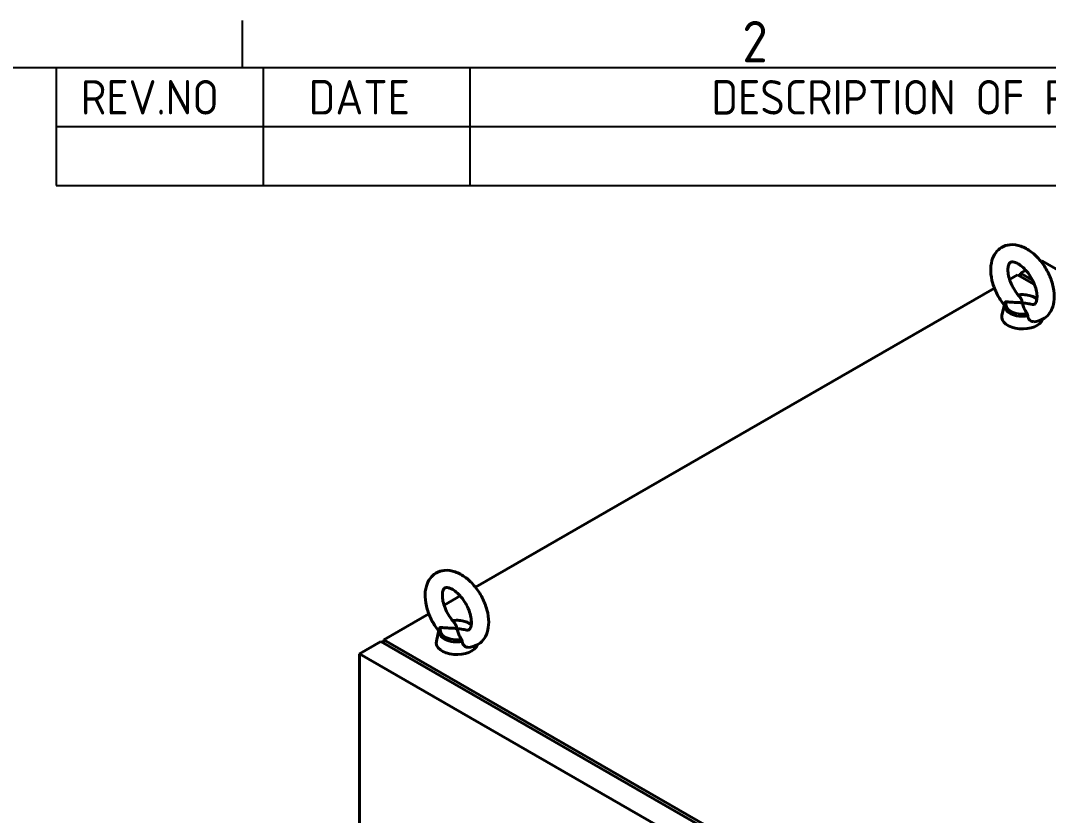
# Model space of a CAD drawing. Header units: inches. Extents: x 0 to 4752, y 0 to 3360.
# Drawn here: x 3435 to 4032, y 2846 to 3307 of the extents above; entities that cross this region are included whole.
import ezdxf

# ---------------------------------------------------------------- set-up
doc = ezdxf.new("R2010")
doc.units = ezdxf.units.IN
doc.header["$MEASUREMENT"] = 0
for name, color, linetype, lineweight in [('POWER SUPPLY CASE OUTLINE$0$가시적인 것(ISO)', 3, 'Continuous', 40), ('POWER SUPPLY CASE OUTLINE$0$가시적인 좁은 것(ISO)', 3, 'Continuous', 35), ('POWER SUPPLY CASE OUTLINE$0$경계(ISO)', 7, 'Continuous', 25), ('POWER SUPPLY CASE OUTLINE$0$기호(ISO)', 5, 'Continuous', 25)]:
    doc.layers.add(name, color=color, linetype=linetype, lineweight=lineweight)
doc.styles.add('POWER SUPPLY CASE OUTLINE$0$ISO ProportionalPSTEK', font='isocp.shx')
doc.styles.add('POWER SUPPLY CASE OUTLINE$0$문자 텍스트_PSTEK_POSCO', font='isocp.shx')

# ---------------------------------------------------------------- blocks, each defined once
blk = doc.blocks.new('POWER SUPPLY CASE OUTLINE$0$경계 Default Border')
at = {"layer": 'POWER SUPPLY CASE OUTLINE$0$경계(ISO)'}
blk.add_line((445.5, 410), (445.5, 413.4), dxfattribs=at)
at = {"layer": 'POWER SUPPLY CASE OUTLINE$0$경계(ISO)', "flags": 128}
blk.add_lwpolyline([(10, 10), (10, 410), (584, 410), (584, 10), (10, 10)], dxfattribs=at)
at = {"layer": 'POWER SUPPLY CASE OUTLINE$0$경계(ISO)', "color": 2, "insert": (481.753, 410.371), "char_height": 3, "attachment_point": 7, "style": 'POWER SUPPLY CASE OUTLINE$0$문자 텍스트_PSTEK_POSCO'}
blk.add_mtext('2', dxfattribs=at)
blk = doc.blocks.new('POWER SUPPLY CASE OUTLINE$0$리비전 내역')
at = {"layer": 'POWER SUPPLY CASE OUTLINE$0$기호(ISO)'}
for p, q in [((432, 410), (584, 410)), ((432, 410), (432, 405.72)), ((447, 410), (447, 405.72)), ((462, 410), (462, 405.72)), ((432, 405.72), (584, 405.72)), ((432, 405.72), (432, 401.44)), ((447, 405.72), (447, 401.44)), ((462, 405.72), (462, 401.44)), ((432, 401.44), (584, 401.44))]:
    blk.add_line(p, q, dxfattribs=at)
at = {"layer": 'POWER SUPPLY CASE OUTLINE$0$기호(ISO)', "color": 2, "char_height": 2.5, "attachment_point": 7, "style": 'POWER SUPPLY CASE OUTLINE$0$ISO ProportionalPSTEK'}
for s, insert in [('REV.NO', (433.787, 406.583)), ('DATE', (450.314, 406.583)), ('DESCRIPTION OF REVISION', (479.507, 406.583))]:
    blk.add_mtext(s, dxfattribs=dict(at, insert=insert))

msp = doc.modelspace()

# ---------------------------------------------------------------- linework, layer by layer
at = {"layer": 'POWER SUPPLY CASE OUTLINE$0$가시적인 것(ISO)'}
for p, q in [((4027.238, 3167.45), (4027.847, 3167.801)), ((4027.847, 3167.801), (4418.89, 2942.614)), ((4015.402, 3160.634), (4018.433, 3162.379)), ((4015.402, 3160.634), (4015.402, 3158.68)), ((4022.38, 3156.616), (4015.402, 3160.634)), ((4013.705, 3159.657), (4009.065, 3156.985)), ((4023.553, 3153.986), (4013.705, 3159.657)), ((4000.259, 3151.914), (3699.141, 2978.511)), ((4006.019, 3142.49), (4004.627, 3136.083)), ((3690.335, 2973.44), (3680.968, 2968.046)), ((3672.162, 2962.975), (3646.01, 2947.915)), ((3677.921, 2953.551), (3676.529, 2947.145)), ((3644.313, 2946.938), (3631.868, 2939.771)), ((3644.313, 2946.938), (4096.861, 2686.333)), ((3646.01, 2947.915), (4098.558, 2687.31)), ((3646.01, 2945.961), (3646.01, 2947.915)), ((3631.868, 2939.771), (3631.868, 2357.678)), ((4084.416, 2679.166), (3631.868, 2939.771))]:
    msp.add_line(p, q, dxfattribs=at)
for centre in [(4016.534, 3135.225), (3688.436, 2946.286)]:
    msp.add_ellipse(centre, major_axis=(12, 0), ratio=0.5758617, start_param=3.0170704, end_param=6.0967361, dxfattribs=at)
for points, knots in [([(4023.203, 3132.51), (4024.933, 3132.6), (4026.674, 3133.054), (4029.586, 3134.622), (4030.787, 3135.638), (4032.789, 3138.112), (4033.551, 3139.59), (4034.697, 3143.043), (4034.971, 3145.061), (4034.966, 3149.469), (4034.61, 3151.88), (4033.311, 3156.691), (4032.363, 3159.091), (4029.997, 3163.647), (4028.584, 3165.803), (4025.394, 3169.715), (4023.617, 3171.467), (4019.783, 3174.391), (4017.724, 3175.561), (4013.528, 3177.016), (4011.387, 3177.351), (4007.56, 3176.965), (4005.882, 3176.437), (4003.08, 3174.765), (4001.928, 3173.7), (4000.013, 3171.13), (3999.297, 3169.599), (3998.255, 3166.036), (3998.043, 3163.96), (3998.186, 3159.474), (3998.61, 3157.048), (4000.037, 3152.238), (4001.039, 3149.855), (4003.337, 3145.655), (4004.569, 3143.806), (4005.936, 3142.109)], [5.2097641, 5.2097641, 5.2097641, 5.2097641, 5.4793499, 5.4793499, 5.7151859, 5.7151859, 5.9715904, 5.9715904, 6.2842709, 6.2842709, 6.6374516, 6.6374516, 6.9915601, 6.9915601, 7.3417333, 7.3417333, 7.6936114, 7.6936114, 8.0497365, 8.0497365, 8.3834784, 8.3834784, 8.6464312, 8.6464312, 8.8821808, 8.8821808, 9.1433214, 9.1433214, 9.462301, 9.462301, 9.8168373, 9.8168373, 10.1703707, 10.1703707, 10.473179, 10.473179, 10.473179, 10.473179]), ([(4021.447, 3142.634), (4022.085, 3142.48), (4022.569, 3142.472), (4023.374, 3142.58), (4023.556, 3142.683), (4024.008, 3143.132), (4024.227, 3143.424), (4024.655, 3144.438), (4024.851, 3145.192), (4025.003, 3147.012), (4024.975, 3148.048), (4024.659, 3150.351), (4024.362, 3151.624), (4023.486, 3154.27), (4022.898, 3155.645), (4021.479, 3158.323), (4020.645, 3159.624), (4018.838, 3161.984), (4017.866, 3163.044), (4015.935, 3164.798), (4014.976, 3165.501), (4013.23, 3166.517), (4012.44, 3166.841), (4011.129, 3167.193), (4010.618, 3167.221), (4009.784, 3167.141), (4009.585, 3167.038), (4009.113, 3166.642), (4008.819, 3166.289), (4008.346, 3165.019), (4008.174, 3164.239), (4008.066, 3162.375), (4008.118, 3161.311), (4008.488, 3158.962), (4008.815, 3157.672), (4009.75, 3155.007), (4010.366, 3153.631), (4011.834, 3150.97), (4012.688, 3149.686), (4013.997, 3148.036), (4014.398, 3147.568), (4014.805, 3147.127)], [4.9948686, 4.9948686, 4.9948686, 4.9948686, 5.2631663, 5.2631663, 5.6480422, 5.6480422, 5.9087614, 5.9087614, 6.1916187, 6.1916187, 6.4538772, 6.4538772, 6.7251276, 6.7251276, 7.0057024, 7.0057024, 7.2905976, 7.2905976, 7.573711, 7.573711, 7.849064, 7.849064, 8.1137144, 8.1137144, 8.3799182, 8.3799182, 8.7399194, 8.7399194, 9.0839926, 9.0839926, 9.3598494, 9.3598494, 9.6226174, 9.6226174, 9.8949576, 9.8949576, 10.1762359, 10.1762359, 10.4612344, 10.4612344, 10.5816892, 10.5816892, 10.5816892, 10.5816892]), ([(4006.019, 3142.49), (4006.037, 3142.575), (4006.058, 3142.659), (4006.105, 3142.826), (4006.13, 3142.909), (4006.186, 3143.074), (4006.217, 3143.156), (4006.282, 3143.318), (4006.316, 3143.398), (4006.39, 3143.557), (4006.429, 3143.635), (4006.47, 3143.713)], [2.48071678, 2.48071678, 2.48071678, 2.48071678, 2.51488027, 2.51488027, 2.54904376, 2.54904376, 2.58320725, 2.58320725, 2.61737074, 2.61737074, 2.65153423, 2.65153423, 2.65153423, 2.65153423]), ([(4007.3, 3144.092), (4007.26, 3144.098), (4007.221, 3144.101), (4007.06, 3144.105), (4006.944, 3144.084), (4006.75, 3144.006), (4006.67, 3143.955), (4006.551, 3143.84), (4006.507, 3143.783), (4006.472, 3143.716), (4006.471, 3143.715), (4006.47, 3143.713)], [0.27139292, 0.27139292, 0.27139292, 0.27139292, 0.28808118, 0.28808118, 0.33959091, 0.33959091, 0.3839359, 0.3839359, 0.41833354, 0.41833354, 0.41923995, 0.41923995, 0.41923995, 0.41923995]), ([(4016.534, 3143.401), (4015.378, 3143.508), (4014.108, 3143.585), (4011.611, 3143.723), (4010.385, 3143.787), (4008.652, 3143.929), (4007.956, 3143.999), (4007.3, 3144.092)], [0, 0, 0, 0, 0.4388963, 0.4388963, 0.8777925, 0.8777925, 1.1451987, 1.1451987, 1.1451987, 1.1451987]), ([(4014.018, 3148.023), (4015, 3148.168), (4016.015, 3148.228), (4018.151, 3148.168), (4019.271, 3148.027), (4021.395, 3147.531), (4022.398, 3147.176), (4023.873, 3146.427), (4024.408, 3146.089), (4024.885, 3145.711)], [3.6750151, 3.6750151, 3.6750151, 3.6750151, 3.9755648, 3.9755648, 4.3118358, 4.3118358, 4.6501789, 4.6501789, 4.8699921, 4.8699921, 4.8699921, 4.8699921]), ([(4014.805, 3147.127), (4014.822, 3147.108), (4014.84, 3147.089), (4015.274, 3146.603), (4015.612, 3146.027), (4016.145, 3144.759), (4016.348, 3144.066), (4016.534, 3143.401)], [4.07396675, 4.07396675, 4.07396675, 4.07396675, 4.09159775, 4.09159775, 4.530494, 4.530494, 4.96939025, 4.96939025, 4.96939025, 4.96939025]), ([(4016.534, 3143.401), (4017.689, 3143.294), (4018.959, 3143.138), (4020.625, 3142.82), (4021.039, 3142.731), (4021.446, 3142.633)], [0, 0, 0, 0, 0.43889625, 0.43889625, 0.58546437, 0.58546437, 0.58546437, 0.58546437]), ([(4019.171, 3137.256), (4018.786, 3137.762), (4018.466, 3138.278), (4017.793, 3139.521), (4017.455, 3140.357), (4016.922, 3141.965), (4016.72, 3142.735), (4016.534, 3143.401)], [3.8241915, 3.8241915, 3.8241915, 3.8241915, 4.0915977, 4.0915977, 4.530494, 4.530494, 4.9693903, 4.9693903, 4.9693903, 4.9693903]), ([(4019.625, 3135.895), (4019.618, 3136.016), (4019.6, 3136.144), (4019.549, 3136.393), (4019.517, 3136.514), (4019.438, 3136.757), (4019.39, 3136.877), (4019.285, 3137.088), (4019.23, 3137.178), (4019.171, 3137.256)], [0, 0, 0, 0, 0.05030199, 0.05030199, 0.09676365, 0.09676365, 0.14667675, 0.14667675, 0.19198533, 0.19198533, 0.19198533, 0.19198533]), ([(4023.202, 3132.51), (4022.897, 3132.495), (4022.589, 3132.522), (4021.77, 3132.713), (4021.28, 3132.957), (4020.465, 3133.649), (4020.145, 3134.078), (4019.752, 3134.986), (4019.652, 3135.431), (4019.625, 3135.895)], [1.29225661, 1.29225661, 1.29225661, 1.29225661, 1.43584134, 1.43584134, 1.68063298, 1.68063298, 1.91383984, 1.91383984, 2.10739417, 2.10739417, 2.10739417, 2.10739417]), ([(3695.105, 2943.572), (3696.836, 2943.661), (3698.577, 2944.116), (3701.489, 2945.684), (3702.69, 2946.699), (3704.691, 2949.173), (3705.454, 2950.651), (3706.599, 2954.104), (3706.873, 2956.122), (3706.869, 2960.531), (3706.513, 2962.941), (3705.213, 2967.753), (3704.266, 2970.152), (3701.9, 2974.708), (3700.487, 2976.865), (3697.297, 2980.776), (3695.519, 2982.528), (3691.686, 2985.453), (3689.626, 2986.623), (3685.43, 2988.077), (3683.289, 2988.412), (3679.462, 2988.026), (3677.785, 2987.498), (3674.982, 2985.826), (3673.831, 2984.761), (3671.915, 2982.191), (3671.199, 2980.661), (3670.158, 2977.097), (3669.945, 2975.021), (3670.088, 2970.536), (3670.513, 2968.109), (3671.939, 2963.299), (3672.941, 2960.916), (3675.239, 2956.716), (3676.472, 2954.867), (3677.839, 2953.17)], [5.2097641, 5.2097641, 5.2097641, 5.2097641, 5.4793499, 5.4793499, 5.7151859, 5.7151859, 5.9715904, 5.9715904, 6.2842709, 6.2842709, 6.6374516, 6.6374516, 6.9915601, 6.9915601, 7.3417333, 7.3417333, 7.6936114, 7.6936114, 8.0497365, 8.0497365, 8.3834784, 8.3834784, 8.6464312, 8.6464312, 8.8821808, 8.8821808, 9.1433214, 9.1433214, 9.462301, 9.462301, 9.8168373, 9.8168373, 10.1703707, 10.1703707, 10.473179, 10.473179, 10.473179, 10.473179]), ([(3693.349, 2953.695), (3693.988, 2953.541), (3694.471, 2953.533), (3695.276, 2953.641), (3695.459, 2953.744), (3695.911, 2954.193), (3696.129, 2954.486), (3696.558, 2955.5), (3696.753, 2956.253), (3696.905, 2958.074), (3696.878, 2959.11), (3696.562, 2961.413), (3696.265, 2962.685), (3695.388, 2965.331), (3694.8, 2966.706), (3693.381, 2969.384), (3692.547, 2970.685), (3690.74, 2973.045), (3689.769, 2974.105), (3687.838, 2975.859), (3686.879, 2976.563), (3685.133, 2977.578), (3684.342, 2977.902), (3683.031, 2978.255), (3682.52, 2978.282), (3681.686, 2978.203), (3681.487, 2978.099), (3681.015, 2977.703), (3680.722, 2977.35), (3680.249, 2976.081), (3680.076, 2975.301), (3679.968, 2973.436), (3680.02, 2972.372), (3680.391, 2970.024), (3680.717, 2968.733), (3681.652, 2966.068), (3682.269, 2964.692), (3683.736, 2962.031), (3684.59, 2960.747), (3685.899, 2959.098), (3686.3, 2958.63), (3686.708, 2958.188)], [4.9948686, 4.9948686, 4.9948686, 4.9948686, 5.2631663, 5.2631663, 5.6480422, 5.6480422, 5.9087614, 5.9087614, 6.1916187, 6.1916187, 6.4538772, 6.4538772, 6.7251276, 6.7251276, 7.0057024, 7.0057024, 7.2905976, 7.2905976, 7.573711, 7.573711, 7.849064, 7.849064, 8.1137144, 8.1137144, 8.3799182, 8.3799182, 8.7399194, 8.7399194, 9.0839926, 9.0839926, 9.3598494, 9.3598494, 9.6226174, 9.6226174, 9.8949576, 9.8949576, 10.1762359, 10.1762359, 10.4612344, 10.4612344, 10.5816892, 10.5816892, 10.5816892, 10.5816892]), ([(3685.921, 2959.084), (3686.903, 2959.23), (3687.917, 2959.289), (3690.053, 2959.229), (3691.173, 2959.088), (3693.297, 2958.593), (3694.3, 2958.238), (3695.775, 2957.488), (3696.311, 2957.15), (3696.788, 2956.772)], [3.6750151, 3.6750151, 3.6750151, 3.6750151, 3.9755648, 3.9755648, 4.3118358, 4.3118358, 4.6501789, 4.6501789, 4.8699921, 4.8699921, 4.8699921, 4.8699921]), ([(3686.708, 2958.188), (3686.725, 2958.169), (3686.742, 2958.15), (3687.177, 2957.664), (3687.514, 2957.088), (3688.048, 2955.82), (3688.25, 2955.127), (3688.436, 2954.462)], [4.07396675, 4.07396675, 4.07396675, 4.07396675, 4.09159775, 4.09159775, 4.530494, 4.530494, 4.96939025, 4.96939025, 4.96939025, 4.96939025]), ([(3677.921, 2953.551), (3677.94, 2953.636), (3677.961, 2953.72), (3678.007, 2953.887), (3678.033, 2953.97), (3678.089, 2954.135), (3678.119, 2954.217), (3678.184, 2954.379), (3678.219, 2954.459), (3678.292, 2954.618), (3678.331, 2954.696), (3678.372, 2954.774)], [2.48071678, 2.48071678, 2.48071678, 2.48071678, 2.51488027, 2.51488027, 2.54904376, 2.54904376, 2.58320725, 2.58320725, 2.61737074, 2.61737074, 2.65153423, 2.65153423, 2.65153423, 2.65153423]), ([(3679.203, 2955.154), (3679.163, 2955.159), (3679.123, 2955.162), (3678.962, 2955.166), (3678.846, 2955.145), (3678.652, 2955.068), (3678.573, 2955.016), (3678.454, 2954.902), (3678.41, 2954.844), (3678.374, 2954.778), (3678.373, 2954.776), (3678.372, 2954.774)], [0.27139292, 0.27139292, 0.27139292, 0.27139292, 0.28808118, 0.28808118, 0.33959091, 0.33959091, 0.3839359, 0.3839359, 0.41833354, 0.41833354, 0.41923995, 0.41923995, 0.41923995, 0.41923995]), ([(3688.436, 2954.462), (3687.281, 2954.569), (3686.01, 2954.647), (3683.513, 2954.784), (3682.288, 2954.848), (3680.554, 2954.99), (3679.858, 2955.06), (3679.203, 2955.154)], [0, 0, 0, 0, 0.4388963, 0.4388963, 0.8777925, 0.8777925, 1.1451987, 1.1451987, 1.1451987, 1.1451987]), ([(3688.436, 2954.462), (3689.592, 2954.355), (3690.862, 2954.199), (3692.527, 2953.881), (3692.942, 2953.792), (3693.349, 2953.694)], [0, 0, 0, 0, 0.43889625, 0.43889625, 0.58546437, 0.58546437, 0.58546437, 0.58546437]), ([(3691.073, 2948.318), (3690.688, 2948.824), (3690.368, 2949.339), (3689.695, 2950.583), (3689.358, 2951.419), (3688.825, 2953.026), (3688.622, 2953.796), (3688.436, 2954.462)], [3.8241915, 3.8241915, 3.8241915, 3.8241915, 4.0915977, 4.0915977, 4.530494, 4.530494, 4.9693903, 4.9693903, 4.9693903, 4.9693903]), ([(3691.527, 2946.956), (3691.52, 2947.077), (3691.502, 2947.205), (3691.451, 2947.455), (3691.42, 2947.575), (3691.34, 2947.818), (3691.292, 2947.938), (3691.188, 2948.149), (3691.133, 2948.239), (3691.073, 2948.318)], [0, 0, 0, 0, 0.05030199, 0.05030199, 0.09676365, 0.09676365, 0.14667675, 0.14667675, 0.19198533, 0.19198533, 0.19198533, 0.19198533]), ([(3695.105, 2943.572), (3694.799, 2943.556), (3694.491, 2943.583), (3693.672, 2943.774), (3693.182, 2944.018), (3692.367, 2944.71), (3692.047, 2945.139), (3691.654, 2946.047), (3691.554, 2946.492), (3691.527, 2946.956)], [1.29225661, 1.29225661, 1.29225661, 1.29225661, 1.43584134, 1.43584134, 1.68063298, 1.68063298, 1.91383984, 1.91383984, 2.10739417, 2.10739417, 2.10739417, 2.10739417])]:
    msp.add_open_spline(points, degree=3, knots=knots, dxfattribs=at)
at = {"layer": 'POWER SUPPLY CASE OUTLINE$0$가시적인 좁은 것(ISO)'}
for centre, major_axis, start_param, end_param in [((4016.534, 3142.574), (9.603, 0), 0.5270746, 1.8268126), ((4016.534, 3141.732), (-10.597, 0), 6.158663, 8.1499891), ((4016.534, 3142.574), (-9.603, 0), 6.0049841, 8.1321829), ((3688.436, 2953.635), (9.603, 0), 0.5270746, 1.8268126), ((3688.436, 2952.793), (-10.597, 0), 6.158663, 8.1499891), ((3688.436, 2953.635), (-9.603, 0), 6.0049841, 8.1321829)]:
    msp.add_ellipse(centre, major_axis=major_axis, ratio=0.5758617, start_param=start_param, end_param=end_param, dxfattribs=at)

# ---------------------------------------------------------------- block references
at = {"xscale": 8, "yscale": 8, "zscale": 8}
msp.add_blockref('POWER SUPPLY CASE OUTLINE$0$경계 Default Border', (0, 0), dxfattribs=at)
at = {"layer": 'POWER SUPPLY CASE OUTLINE$0$기호(ISO)', "xscale": 8, "yscale": 8, "zscale": 8}
msp.add_blockref('POWER SUPPLY CASE OUTLINE$0$리비전 내역', (0, 0), dxfattribs=at)

doc.saveas('drawing.dxf')
